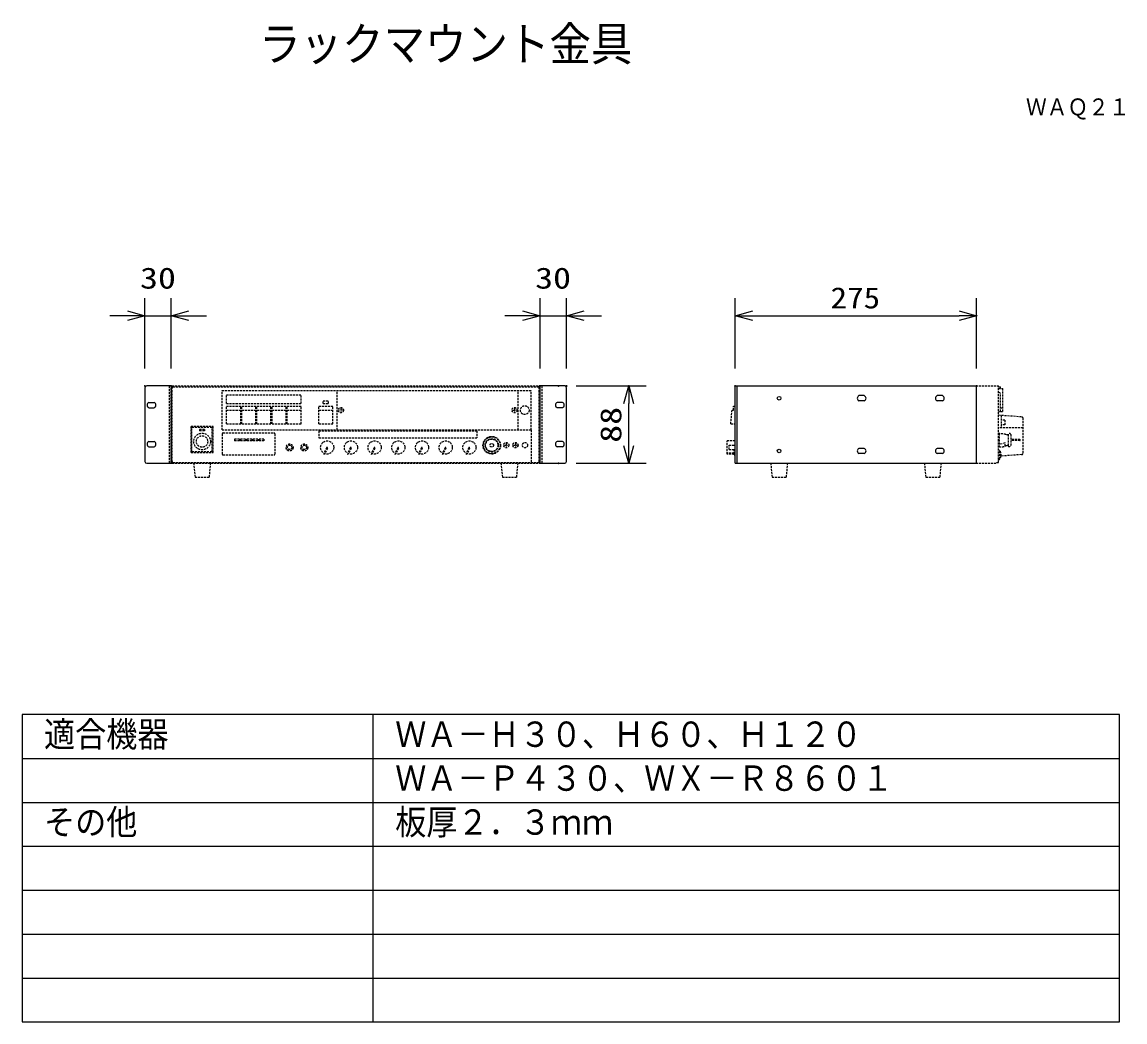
# Model space of a CAD drawing. Units: millimetres, scale not verified. Extents: x -63 to 63, y -57 to 57.
import ezdxf
from ezdxf.enums import TextEntityAlignment as Align

# ---------------------------------------------------------------- set-up
doc = ezdxf.new("R2010")
doc.units = ezdxf.units.MM
doc.header["$LTSCALE"] = 0.190236
doc.header["$PDMODE"] = 32
doc.header["$PDSIZE"] = 0.0951
doc.linetypes.add('DASHED1', pattern=[1.8, 1.2, -0.6])
for name, color, linetype in [('0-0_MOJI1', 2, 'Continuous'), ('0-1_TOUROKU', 1, 'Continuous'), ('0-2_GAIKEI', 1, 'DASHED1'), ('0-3_WAKU', 3, 'Continuous'), ('0-4_DEFPOINTS', 7, 'Continuous')]:
    doc.layers.add(name, color=color, linetype=linetype)
doc.styles.add('ＭＳ ゴシック', font='')
doc.styles.get('ＭＳ ゴシック').set_extended_font_data('MS Gothic')

# ---------------------------------------------------------------- blocks, each defined once
blk = doc.blocks.new('_OPEN30')
at = {"layer": '0-4_DEFPOINTS'}
blk.add_line((0, 0), (-1, 0), dxfattribs=at)
blk.add_lwpolyline([(-1, 0.26795), (0, 0), (-1, -0.26795)], dxfattribs=at)

msp = doc.modelspace()

# ---------------------------------------------------------------- linework, layer by layer
at = {"layer": '0-2_GAIKEI', "color": 7, "linetype": 'Continuous'}
for p, q in [((-48.5001, 15.7), (-48.5001, 7.3)), ((-45.5001, 15.9), (-48.3001, 15.9)), ((-45.5001, 15.9), (-45.5001, 7.1)), ((-3.5, 7.1), (-3.5, 15.9)), ((-0.7, 15.9), (-3.5, 15.9)), ((-0.5, 7.3), (-0.5, 15.7)), ((18.7159, 15.9), (46.2159, 15.9)), ((18.7159, 7.1), (18.7159, 15.9)), ((46.2159, 7.1), (46.2159, 15.9)), ((-48.3001, 7.1), (-45.5001, 7.1)), ((-3.5, 7.1), (-0.7, 7.1)), ((18.7159, 7.1), (46.2159, 7.1))]:
    msp.add_line(p, q, dxfattribs=at)
at = {"layer": '0-2_GAIKEI'}
for p, q in [((-45.7301, 15.9), (-45.7301, 7.1)), ((-45.5001, 7.2), (-45.5001, 15.8)), ((-45.4001, 15.9), (-3.6, 15.9)), ((-45.4001, 7.3), (-45.4001, 15.7)), ((-45.3001, 15.8), (-3.7, 15.8)), ((-39.7001, 15.4), (-4.5, 15.4)), ((-39.7001, 10.9), (-39.7001, 15.4)), ((-26.6, 10.9), (-26.6, 15.4)), ((-6, 10.9), (-6, 15.4)), ((-4.5, 10.9), (-4.5, 15.4)), ((-3.6, 7.3), (-3.6, 15.7)), ((-3.5, 7.2), (-3.5, 15.8)), ((-3.27, 7.1), (-3.27, 15.9)), ((18.7159, 15.9), (48.7159, 15.9)), ((48.7159, 7.2), (48.7159, 15.9)), ((48.7159, 15.8), (48.9159, 15.8)), ((48.7159, 15.6), (49.216, 15.6)), ((48.9159, 15.0937), (48.7159, 15.1937)), ((48.9159, 15.6), (48.9159, 15.8)), ((48.9159, 13), (48.9159, 15.0937)), ((49.216, 13), (49.216, 15.6)), ((-39.2001, 13.9), (-39.2001, 14.9)), ((-39.2001, 14.9), (-30.7, 14.9)), ((-39.2001, 13.9), (-30.7, 13.9)), ((-30.7, 13.9), (-30.7, 14.9)), ((-28.2, 14.2), (-27.6, 14.2)), ((-28.2, 13.9), (-28.2, 14.2)), ((-28.2, 13.9), (-27.6, 13.9)), ((-27.6, 13.9), (-27.6, 14.2)), ((-39.2001, 11.6), (-39.2001, 13.6)), ((-39.2001, 13.6), (-37.6001, 13.6)), ((-39.2001, 13.15), (-37.6001, 13.15)), ((-37.6001, 11.6), (-37.6001, 13.6)), ((-37.4751, 11.6), (-37.4751, 13.6)), ((-37.4751, 13.6), (-35.8751, 13.6)), ((-37.4751, 13.15), (-35.8751, 13.15)), ((-35.8751, 11.6), (-35.8751, 13.6)), ((-35.7501, 11.6), (-35.7501, 13.6)), ((-35.7501, 13.6), (-34.1501, 13.6)), ((-35.7501, 13.15), (-34.1501, 13.15)), ((-34.1501, 11.6), (-34.1501, 13.6)), ((-34.0251, 11.6), (-34.0251, 13.6)), ((-34.0251, 13.6), (-32.4251, 13.6)), ((-34.0251, 13.15), (-32.4251, 13.15)), ((-32.4251, 11.6), (-32.4251, 13.6)), ((-32.3001, 11.6), (-32.3001, 13.6)), ((-32.3001, 13.6), (-30.7, 13.6)), ((-32.3001, 13.15), (-30.7, 13.15)), ((-30.7, 11.6), (-30.7, 13.6)), ((-28.7, 13.6), (-27.1, 13.6)), ((-28.7, 11.6), (-28.7, 13.6)), ((-28.7, 13.15), (-27.1, 13.15)), ((-27.1, 11.6), (-27.1, 13.6)), ((-25.9909, 13.15), (-26.3902, 13.15)), ((-26.1905, 13.3497), (-26.1905, 12.9504)), ((-6.6092, 13.15), (-6.2099, 13.15)), ((-6.4095, 13.3497), (-6.4095, 12.9504)), ((18.2159, 11.6), (18.3659, 13.15)), ((18.3659, 13.15), (18.5159, 13.15)), ((18.5159, 13.6), (18.7159, 13.6)), ((18.5159, 13.15), (18.5159, 13.6)), ((48.9159, 13), (48.7159, 12.9)), ((51.3302, 12.3801), (48.7159, 12.5668)), ((49.216, 13.3819), (48.9159, 13.3819)), ((48.9159, 13), (49.216, 13)), ((-43.2501, 11.3272), (-40.7501, 11.3272)), ((-43.2501, 8.3272), (-43.2501, 11.3272)), ((-40.7501, 8.3272), (-40.7501, 11.3272)), ((-39.2001, 11.6), (-37.6001, 11.6)), ((-37.4751, 11.6), (-35.8751, 11.6)), ((-35.7501, 11.6), (-34.1501, 11.6)), ((-34.0251, 11.6), (-32.4251, 11.6)), ((-32.3001, 11.6), (-30.7, 11.6)), ((-28.7, 11.6), (-27.1, 11.6)), ((18.2159, 11.6), (18.7159, 11.6)), ((49.0159, 12.5454), (49.0159, 11.1478)), ((49.4321, 12.0187), (49.0159, 12.0187)), ((49.4321, 11.4808), (49.0159, 11.4808)), ((49.4321, 12.0187), (49.4321, 11.4808)), ((51.516, 8.2862), (51.516, 12.1806)), ((-43.1501, 8.4272), (-43.1501, 11.2272)), ((-43.1501, 11.2272), (-40.8501, 11.2272)), ((-42.2801, 10.9529), (-42.2801, 10.7929)), ((-41.7201, 10.9529), (-42.2801, 10.9529)), ((-41.7201, 10.7929), (-42.2801, 10.7929)), ((-41.7201, 10.9529), (-41.7201, 10.7929)), ((-40.8501, 8.4272), (-40.8501, 11.2272)), ((-39.7001, 10.9), (-4.5, 10.9)), ((-39.7001, 10.45), (-39.7001, 8.15)), ((-39.6001, 10.55), (-33.8001, 10.55)), ((-33.7001, 10.45), (-33.7001, 8.15)), ((-28.7, 10.8), (-10.7, 10.8)), ((-28.7, 10.8), (-28.7, 10)), ((-10.7, 10.8), (-10.7, 10)), ((-4.5, 10.9), (-4.5, 7.2)), ((51.516, 11.1478), (48.7159, 11.1478)), ((48.7868, 10.4847), (48.7868, 8.9931)), ((49.814, 10.3928), (49.814, 9.085)), ((50.0913, 10.3928), (50.0913, 9.085)), ((-37.7487, 9.8294), (-38.3087, 9.8294)), ((-38.3087, 9.8294), (-38.3087, 9.6694)), ((-37.7487, 9.6694), (-38.3087, 9.6694)), ((-37.7487, 9.8294), (-37.7487, 9.6694)), ((-37.6087, 9.8294), (-37.6087, 9.6694)), ((-37.0487, 9.8294), (-37.6087, 9.8294)), ((-37.0487, 9.6694), (-37.6087, 9.6694)), ((-37.0487, 9.8294), (-37.0487, 9.6694)), ((-36.9087, 9.8294), (-36.9087, 9.6694)), ((-36.3487, 9.8294), (-36.9087, 9.8294)), ((-36.3487, 9.6694), (-36.9087, 9.6694)), ((-36.3487, 9.8294), (-36.3487, 9.6694)), ((-36.2087, 9.8294), (-36.2087, 9.6694)), ((-35.6487, 9.8294), (-36.2087, 9.8294)), ((-35.6487, 9.6694), (-36.2087, 9.6694)), ((-35.6487, 9.8294), (-35.6487, 9.6694)), ((-35.5087, 9.8294), (-35.5087, 9.6694)), ((-34.9487, 9.8294), (-35.5087, 9.8294)), ((-34.9487, 9.6694), (-35.5087, 9.6694)), ((-34.9487, 9.8294), (-34.9487, 9.6694)), ((-28.7, 10), (-10.7, 10)), ((-27.8166, 8.8762), (-28.1155, 8.2451)), ((-27.7263, 8.8334), (-28.0251, 8.2023)), ((-25.1166, 8.8762), (-25.4155, 8.2451)), ((-25.0263, 8.8334), (-25.3251, 8.2023)), ((-22.4166, 8.8762), (-22.7155, 8.2451)), ((-22.3262, 8.8334), (-22.6251, 8.2023)), ((-19.7166, 8.8762), (-20.0155, 8.2451)), ((-19.6262, 8.8334), (-19.9251, 8.2023)), ((-17.0166, 8.8762), (-17.3155, 8.2451)), ((-16.9262, 8.8334), (-17.2251, 8.2023)), ((-14.3166, 8.8762), (-14.6155, 8.2451)), ((-14.2262, 8.8334), (-14.5251, 8.2023)), ((-11.6166, 8.8762), (-11.9155, 8.2451)), ((-11.5262, 8.8334), (-11.8251, 8.2023)), ((-7.5585, 9.1686), (-7.1592, 9.1686)), ((-7.3589, 9.3682), (-7.3589, 8.969)), ((-6.5156, 9.1686), (-6.1164, 9.1686)), ((-6.316, 9.3682), (-6.316, 8.969)), ((17.8159, 8.15), (17.8159, 9.65)), ((18.7159, 9.65), (17.8159, 9.65)), ((18.0159, 9.15), (18.7159, 9.15)), ((18.0159, 8.65), (18.0159, 9.15)), ((49.4546, 9.4253), (48.7868, 9.2355)), ((49.4546, 9.0344), (49.4546, 9.4253)), ((51.118, 9.7889), (50.0913, 9.7889)), ((51.118, 9.6889), (50.0913, 9.6889)), ((-43.2501, 8.3272), (-40.7501, 8.3272)), ((-43.1501, 8.4272), (-40.8501, 8.4272)), ((-39.6001, 8.05), (-33.8001, 8.05)), ((-25.4155, 8.2451), (-25.4291, 8.0995)), ((-25.4291, 8.0995), (-25.3251, 8.2023)), ((-22.7155, 8.2451), (-22.7291, 8.0995)), ((-22.7291, 8.0995), (-22.6251, 8.2023)), ((-20.0155, 8.2451), (-20.0291, 8.0995)), ((-20.0291, 8.0995), (-19.9251, 8.2023)), ((-17.3155, 8.2451), (-17.3291, 8.0995)), ((-17.3291, 8.0995), (-17.2251, 8.2023)), ((-14.6155, 8.2451), (-14.6291, 8.0995)), ((-14.6291, 8.0995), (-14.5251, 8.2023)), ((-11.9155, 8.2451), (-11.9291, 8.0995)), ((-11.9291, 8.0995), (-11.8251, 8.2023)), ((18.6159, 8.25), (17.8159, 8.25)), ((18.6159, 8.15), (17.8159, 8.15)), ((18.0159, 8.65), (18.7159, 8.65)), ((18.6159, 8.05), (18.7159, 8.05)), ((48.8659, 7.609), (48.8659, 8.509)), ((51.3302, 8.0867), (49.003, 7.9205)), ((-45.4001, 7.1), (-3.6, 7.1)), ((-45.3001, 7.2), (-3.7, 7.2)), ((-42.9501, 7.1), (-42.8001, 5.5)), ((-41.0501, 7.1), (-41.2001, 5.5)), ((-6.05, 7.1), (-6.2, 5.5)), ((18.7159, 7.1), (48.5159, 7.1)), ((24.6659, 7.1), (24.5159, 5.5)), ((40.2659, 7.1), (40.4159, 5.5)), ((42.1659, 7.1), (42.0159, 5.5)), ((-42.8001, 5.5), (-41.2001, 5.5)), ((40.4159, 5.5), (42.0159, 5.5))]:
    msp.add_line(p, q, dxfattribs=at)
at = {"layer": '0-2_GAIKEI', "linetype": 'Continuous'}
for p, q in [((18.9459, 7.1), (18.9459, 15.9)), ((-48.0501, 14.0225), (-47.4501, 14.0225)), ((-0.95, 14.0225), (-1.55, 14.0225)), ((33.4159, 14.8), (32.8159, 14.8)), ((33.4159, 14.2), (32.8159, 14.2)), ((42.3159, 14.8), (41.7159, 14.8)), ((42.3159, 14.2), (41.7159, 14.2)), ((-48.0501, 13.4225), (-47.4501, 13.4225)), ((-0.95, 13.4225), (-1.55, 13.4225)), ((-48.0501, 9.5775), (-47.4501, 9.5775)), ((-48.0501, 8.9775), (-47.4501, 8.9775)), ((-0.95, 9.5775), (-1.55, 9.5775)), ((-0.95, 8.9775), (-1.55, 8.9775)), ((33.4159, 8.8), (32.8159, 8.8)), ((42.3159, 8.8), (41.7159, 8.8)), ((33.4159, 8.2), (32.8159, 8.2)), ((42.3159, 8.2), (41.7159, 8.2))]:
    msp.add_line(p, q, dxfattribs=at)
at = {"layer": '0-2_GAIKEI'}
for points in [[(-28.1155, 8.2451), (-28.1291, 8.0995), (-28.0251, 8.2023)], [(18.6159, 8.05), (18.6159, 8.15), (18.6159, 8.65)], [(-7.95, 7.1), (-7.8, 5.5), (-6.2, 5.5)], [(22.7659, 7.1), (22.9159, 5.5), (24.5159, 5.5)], [(48.5159, 7.1), (48.5159, 7.2), (48.7159, 7.2)]]:
    msp.add_lwpolyline(points, dxfattribs=at)
at = {"layer": '0-2_GAIKEI', "linetype": 'Continuous'}
for centre in [(23.7159, 14.5), (23.7159, 8.5)]:
    msp.add_circle(centre, 0.21, dxfattribs=at)
at = {"layer": '0-2_GAIKEI'}
for centre, radius in [((-26.1905, 13.15), 0.3), ((-6.4095, 13.15), 0.3), ((-5.25, 13.15), 0.5), ((-42.0001, 9.5772), 0.95), ((-42.0001, 9.5772), 0.65), ((-9.0088, 9.15), 1), ((-9.0088, 9.15), 0.95), ((-32.0301, 8.9), 0.4), ((-32.0301, 8.9), 0.25), ((-30.36, 8.9), 0.4), ((-30.36, 8.9), 0.25), ((-27.75, 8.9), 0.75), ((-25.05, 8.9), 0.75), ((-22.35, 8.9), 0.75), ((-19.65, 8.9), 0.75), ((-16.95, 8.9), 0.75), ((-14.25, 8.9), 0.75), ((-11.55, 8.9), 0.75), ((-9.0088, 9.15), 0.75), ((-9.0088, 9.15), 0.7), ((-9.0088, 9.15), 0.2), ((-7.3589, 9.1686), 0.3), ((-6.316, 9.1686), 0.3), ((-5.2196, 9.1686), 0.3)]:
    msp.add_circle(centre, radius, dxfattribs=at)
at = {"layer": '0-2_GAIKEI', "color": 7, "linetype": 'Continuous'}
for centre, start, end in [((-48.3001, 15.7), 90, 180), ((-0.7, 15.7), 0, 90), ((-48.3001, 7.3), 180, 270), ((-0.7, 7.3), 270, 0)]:
    msp.add_arc(centre, 0.2, start, end, dxfattribs=at)
at = {"layer": '0-2_GAIKEI'}
for centre, radius, start, end in [((-45.4001, 15.8), 0.1, 90, 180), ((-45.3001, 15.7), 0.1, 90, 180), ((-3.7, 15.7), 0.1, 0, 90), ((-3.6, 15.8), 0.1, 0, 90), ((51.316, 12.1806), 0.2, 0, 85.91438), ((-39.6001, 10.45), 0.1, 90, 180), ((-33.8001, 10.45), 0.1, 0, 90), ((48.4697, 5.7022), 4.7931, 76.985, 87.05518), ((49.265, 9.0042), 1.3971, 66.85941, 78.26465), ((49.9526, 10.3408), 0.148, 20.54685, 159.45315), ((-27.7714, 8.8548), 0.05, 334.66038, 154.66038), ((-25.0714, 8.8548), 0.05, 334.66038, 154.66038), ((-22.3714, 8.8548), 0.05, 334.66038, 154.66038), ((-19.6714, 8.8548), 0.05, 334.66038, 154.66038), ((-16.9714, 8.8548), 0.05, 334.66038, 154.66038), ((-14.2714, 8.8548), 0.05, 334.66038, 154.66038), ((-11.5714, 8.8548), 0.05, 334.66038, 154.66038), ((48.4697, 13.7756), 4.7931, 272.94482, 273.79315), ((49.0402, 10.3132), 1.3443, 259.13263, 287.9517), ((48.4697, 13.7756), 4.7931, 281.85747, 283.015), ((49.265, 10.4736), 1.3971, 281.73535, 293.14059), ((49.9526, 9.1369), 0.148, 200.54685, 339.45315), ((51.1589, 9.7798), 0.0419, 167.5223, 282.4777), ((51.118, 9.7389), 0.05, 270, 90), ((-39.6001, 8.15), 0.1, 180, 270), ((-33.8001, 8.15), 0.1, 270, 0), ((48.2659, 8.059), 0.75, 349.35753, 53.1301), ((48.2659, 8.059), 0.75, 306.8699, 349.35753), ((51.316, 8.2862), 0.2, 274.08562, 0), ((-45.4001, 7.2), 0.1, 180, 270), ((-45.3001, 7.3), 0.1, 180, 270), ((-3.7, 7.3), 0.1, 270, 0), ((-3.6, 7.2), 0.1, 270, 0)]:
    msp.add_arc(centre, radius, start, end, dxfattribs=at)
at = {"layer": '0-2_GAIKEI', "linetype": 'Continuous'}
for centre, start, end in [((-47.9251, 13.7225), 112.61987, 247.38013), ((-47.5751, 13.7225), 292.61987, 67.38013), ((-1.425, 13.7225), 112.61987, 247.38013), ((-1.075, 13.7225), 292.61987, 67.38013), ((32.9409, 14.5), 112.61987, 247.38013), ((33.2909, 14.5), 292.61987, 67.38013), ((41.8409, 14.5), 112.61987, 247.38013), ((42.1909, 14.5), 292.61987, 67.38013), ((-47.9251, 9.2775), 112.61987, 247.38013), ((-47.5751, 9.2775), 292.61987, 67.38013), ((-1.425, 9.2775), 112.61987, 247.38013), ((-1.075, 9.2775), 292.61987, 67.38013), ((32.9409, 8.5), 112.61987, 247.38013), ((33.2909, 8.5), 292.61987, 67.38013), ((41.8409, 8.5), 112.61987, 247.38013), ((42.1909, 8.5), 292.61987, 67.38013)]:
    msp.add_arc(centre, 0.325, start, end, dxfattribs=at)
at = {"layer": '0-3_WAKU'}
for p, q in [((-48.5001, 17.9), (-48.5001, 25.9)), ((-45.5001, 17.9), (-45.5001, 25.9)), ((-3.5, 17.9), (-3.5, 25.9)), ((-0.5, 17.9), (-0.5, 25.9)), ((18.7159, 17.9), (18.7159, 25.9)), ((46.2159, 17.9), (46.2159, 25.9)), ((-50.5001, 23.9), (-52.5001, 23.9)), ((-48.5001, 23.9), (-45.5001, 23.9)), ((-43.5001, 23.9), (-41.5001, 23.9)), ((-5.5, 23.9), (-7.5, 23.9)), ((-3.5, 23.9), (-0.5, 23.9)), ((1.5, 23.9), (3.5, 23.9)), ((20.7159, 23.9), (44.2159, 23.9)), ((0.588, 15.9), (8.588, 15.9)), ((6.588, 9.1), (6.588, 13.9)), ((0.588, 7.1), (8.588, 7.1))]:
    msp.add_line(p, q, dxfattribs=at)
at = {"layer": '0-3_WAKU', "color": 4}
for p, q in [((62.5001, -21.5), (-62.5001, -21.5)), ((-22.5, -56.5001), (-22.5, -21.5)), ((62.5001, -56.5001), (62.5001, -21.5))]:
    msp.add_line(p, q, dxfattribs=at)
at = {"layer": '0-3_WAKU', "color": 1}
for p, q in [((-62.5001, -26.5), (62.5001, -26.5)), ((-62.5001, -31.5001), (62.5001, -31.5001)), ((-62.5001, -36.5001), (62.5001, -36.5001)), ((-62.5001, -41.5001), (62.5001, -41.5001)), ((-62.5001, -46.5001), (62.5001, -46.5001)), ((-62.5001, -51.5001), (62.5001, -51.5001))]:
    msp.add_line(p, q, dxfattribs=at)
at = {"layer": '0-3_WAKU', "color": 4}
msp.add_lwpolyline([(-62.5001, -21.5), (-62.5001, -56.5001), (62.5001, -56.5001)], dxfattribs=at)
at = {"layer": '0-4_DEFPOINTS'}
for p in [(-45.5001, 23.9), (-0.5, 23.9), (46.2159, 23.9), (-48.5001, 15.9), (-45.5001, 15.9), (-3.5, 15.9), (-1.412, 15.9), (-0.5, 15.9), (6.588, 15.9), (18.7159, 15.9), (46.2159, 15.9), (-1.412, 7.1)]:
    msp.add_point(p, dxfattribs=at)

# ---------------------------------------------------------------- block references
at = {"layer": '0-3_WAKU', "xscale": 2, "yscale": 2}
for p in [(-48.5001, 23.9), (-3.5, 23.9), (46.2159, 23.9)]:
    msp.add_blockref('_OPEN30', p, dxfattribs=at)
for p, rotation in [((-45.5001, 23.9), 180), ((-0.5, 23.9), 180), ((18.7159, 23.9), 180), ((6.588, 15.9), 90), ((6.588, 7.1), 270)]:
    msp.add_blockref('_OPEN30', p, dxfattribs=dict(at, rotation=rotation))

# ---------------------------------------------------------------- texts
at = {"layer": '0-0_MOJI1', "style": 'ＭＳ ゴシック', "width": 0.9}
for s, height, p in [('ラックマウント金具', 3.848, (-35.5001, 51.7599)), ('適合機器', 2.887, (-60.0001, -26.0552)), ('ＷＡ－Ｈ３０、Ｈ６０、Ｈ１２０', 2.887, (-20, -26.0552)), ('ＷＡ－Ｐ４３０、ＷＸ－Ｒ８６０１', 2.887, (-20, -31.0552)), ('その他', 2.887, (-60.0001, -36.0552)), ('板厚２．３ｍｍ', 2.887, (-20, -36.0552))]:
    msp.add_text(s, height=height, dxfattribs=at).set_placement(p, align=Align.BOTTOM_LEFT)
at = {"layer": '0-1_TOUROKU', "style": 'ＭＳ ゴシック', "width": 0.9}
msp.add_text('ＷＡＱ２１', height=1.925, dxfattribs=at).set_placement((51.8334, 46.13), align=Align.BOTTOM_LEFT)
at = {"layer": '0-3_WAKU', "style": 'ＭＳ ゴシック'}
for s, width, p in [('30', 1.25, (-49.067, 26.2596)), ('30', 1.25, (-4.0669, 26.2596)), ('275', 1.15, (29.5788, 24.0096))]:
    msp.add_text(s, height=2.406, dxfattribs=dict(at, width=width)).set_placement(p, align=Align.BOTTOM_LEFT)
at = {"layer": '0-3_WAKU', "style": 'ＭＳ ゴシック', "width": 1.25}
msp.add_text('88', height=2.406, rotation=90, dxfattribs=at).set_placement((6.4784, 9.4331), align=Align.BOTTOM_LEFT)

doc.saveas('drawing.dxf')
